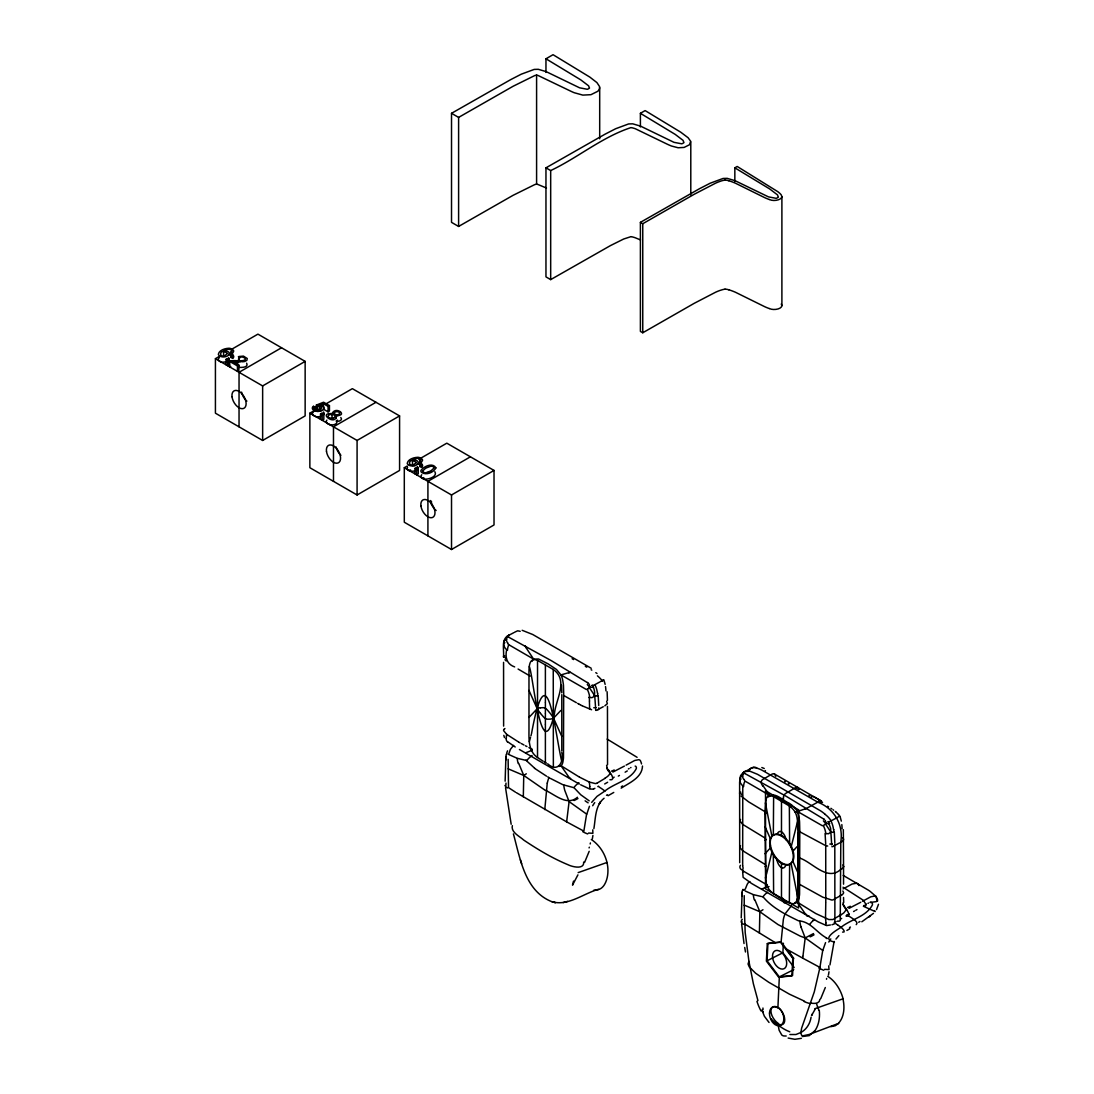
<?xml version="1.0" encoding="UTF-8"?>
<svg xmlns="http://www.w3.org/2000/svg" width="1094" height="1094" viewBox="0 0 1094 1094"><rect width="100%" height="100%" fill="white"/><g stroke="black" fill="none" stroke-linecap="round" stroke-linejoin="round"><path stroke-width="1.5" d="M765.841 881.217L765.062 813.895L765.841 800.261M797.895 831.714L797.895 886.687M843.542 866.708L843.337 829.662M503.623 726.101L503.568 662.362M561.796 750.949L561.796 694.649M545.961 72.423L545.961 58.789L553.044 54.7L589.83 77.1L596.927 82.597L599.58 86.59L599.471 88.942L597.912 91.226L590.951 94.686L582.828 95.11L574.186 92.703A61.455 35.487 0 0 1 571.451 91.513L538.18 75.541A26.516 15.316 0 0 0 537.263 75.24L537.099 75.185A10.639 6.14 0 0 0 536.593 75.048A8.479 4.896 0 0 0 535.841 75.24L535.622 75.308A19.719 11.391 0 0 0 534.501 75.677L513.086 86.276L458.605 117.4L451.521 113.311L451.521 222.355L458.605 226.444L513.086 195.32L534.501 184.722A19.719 11.391 0 0 1 535.472 184.394L535.841 184.284A8.479 4.896 0 0 1 536.593 184.093A10.639 6.14 0 0 1 537.017 184.216L537.263 184.284A26.516 15.316 0 0 1 538.18 184.585L546.48 188.045M739.708 862.687L739.612 782.114L740.611 775.564L743.25 772.514M797.895 887.631L797.129 899.268M825.779 902.276L825.724 845.06M773.335 835.132L773.622 796.692L772.624 796.35A13.224 7.644 60 0 0 767.687 796.295M789.622 864.274L789.348 902.906L790.333 903.247M825.779 903.001L825.532 917.497A36.211 20.909 60 0 0 825.56 918.413L825.956 922.98M561.796 752.44C564.066 762.709 557.516 772.802 547.684 763.831M831.714 844.896L830.606 828.254L828.185 821.553M537.523 757.513C528.73 751.715 528.853 740.214 528.976 730.86L528.976 677.596C529.181 671.292 527.335 656.044 537.523 660.393L537.523 757.513L543.212 761.246M553.359 766.634L553.249 669.473L537.523 660.393M640.4 126.945L640.4 113.311L645.118 110.59L680.741 132.196L688.112 137.748L690.683 141.304L689.521 144.723L684.119 147.43L678.102 147.758L671.497 146.022A60.936 35.186 0 0 1 666.656 143.902L635.436 128.791A40.683 23.48 0 0 0 634.397 128.422L631.484 127.615M769.451 308.576C773.294 310.532 781.526 309.274 781.895 305.705L781.895 196.647C781.677 199.819 773.937 201.734 769.451 199.532M506.262 738.409L506.426 736.535M508.136 759.345L508.532 787.653L515.383 792.097M642.479 766.046C642.178 777.547 629.378 782.825 621.173 788.159M744.221 895.644L744.248 905.381M506.44 736.371L506.604 734.279L503.609 730.628A3.323 2.202 -6.1 0 1 504.006 729.411M518.706 763.352L523.752 775.441L523.315 796.842M754.805 899.651L759.851 911.74L759.4 933.155M778.162 1023.847A10.147 5.511 61.3 0 0 784.74 1019.827A10.147 5.511 61.3 0 0 777.916 1007.41L779.338 976.901L767.072 960.778L767.933 943.315L781.089 941.961L786.531 949.072M544.785 809.601L547.246 783.154M794.162 967.534L782.894 952.765L783.372 943.233M781.089 941.961L783.345 919.466A20.868 12.048 -60 0 1 785.041 913.9L791.55 905.627M829.963 964.922L834.12 941.428M226.089 364.822L226.089 359.365L227.743 358.422L229.384 359.365L227.743 360.323L227.743 365.779L229.384 364.822L228.769 357.656M414.968 473.866L414.968 468.41L416.609 469.367L416.609 474.823L418.264 473.866L418.264 467.876L417.375 466.468M742.635 871.59L743.127 877.361L751.633 883.501L818.312 921.941L826.544 925.565L830.401 924.977M802.996 955.718L805.198 937.927L800.917 926.837M802.928 956.334L802.736 958.166L819.953 967.438L814.292 991.861L801.629 1028.155L800.822 1032.996L801.601 1035.197A13.142 4.923 -42 0 0 802.955 1035.786L808.999 1034.527L838.715 1023.328L835.105 1025.789L830.879 1026.651M589.461 806.292L586.452 815.085L583.854 831.139L566.637 821.867L569.099 801.615L564.832 790.538A22.277 19.268 63.1 0 1 563.807 785.082M783.454 797.294L783.359 799.577L781.485 800.781L781.485 836.076M593.878 828.609C595.656 818.298 595.081 805.43 604.066 798.264M820.664 962.679L822.702 950.686L825.56 942.604M820.582 963.24L819.953 967.438M505.92 756.597L505.127 781.157M878.482 904.3L876.54 909.606M592.36 838.756L592.921 835.46M414.968 468.41L416.609 467.466L418.264 468.41L417.443 469.723M742.129 892.212L741.24 917.866M828.445 975.069L829.006 971.787M573.529 881.094L572.518 885.155L577.919 874.858M826.654 978.474L826.503 979.253M508.614 754.409L510.337 749.458L513.578 745.397M771.899 852.13L766.839 872.875M791.071 847.303L797.553 821.457L797.129 818.326A14.646 8.451 60 0 0 795.242 812.268A13.224 7.644 60 0 0 790.319 806.675M590.404 842.941L590.186 843.98M422.817 470.83L425.347 468.492A31.48 18.174 0 0 1 426.4 467.89L430.762 466.222A2.858 1.641 0 0 1 433.99 468.068L431.433 470.406A31.808 18.366 0 0 1 430.051 471.213L426.209 472.649M531.479 733.869C546.973 648.646 554.234 727.934 561.454 760.303M531.26 734.648L530.946 735.811M530.535 737.315L529.318 741.732M610.042 773.034L610.096 772.815A9.067 7.33 -58.4 0 0 609.495 771.53L608.948 770.723M766.634 873.627L766.429 874.366M766.224 875.118L765.403 878.044M553.249 669.473C568.866 680.236 555.752 699.449 554.439 713.712C541.188 769.561 533.407 675.914 529.318 666.602M589.324 847.207L589.092 847.918M589.187 851.323L584.593 862.414M825.314 987.526L820.719 998.672M506.768 752.891L507.534 750.812M845.73 910.413L843.925 912.752A15.439 7.07 -8.6 0 1 842.065 914.092L840.028 915.295M512.334 825.642C510.775 832.356 519.636 836.254 523.643 840.014C537.701 849.45 552.347 858.243 568.005 864.725C571.806 866.721 584.442 869.99 583.676 862.045M768.508 796.897C774.497 790.976 782.948 800.699 788.897 803.037A36.676 21.183 60 0 1 791.345 804.774L792.22 805.485M786.053 864.916C782.866 872.615 777.424 864.342 776.904 859.624M776.959 834.503C780.063 826.873 785.547 835.119 786.012 839.727M812.363 1014.07L811.529 1015.574L814.989 1009.489M407.597 467.152L407.2 468.082A5.292 3.063 0 0 0 407.693 469.682A5.648 3.268 0 0 0 410.264 471.158A4.827 2.79 0 0 0 411.221 471.35L415.187 470.967M835.98 939.062L838.893 935.616M591.704 802.381L597.051 796.35L604.695 791.181C614.185 783.167 630.199 780.501 636.284 768.658A3.35 1.928 -60 0 0 636.257 767.113L635.97 766.579A4.034 2.338 -60 0 0 635.135 766.101M814.497 1030.999L809.286 1035.608L802.312 1036.538M503.992 729.397L504.936 728.536M560.853 710.457L553.564 718.156A36.28 20.95 60 0 1 550.323 719.127L548.108 719.182A10.161 5.867 60 0 1 545.4 718.594A10.161 5.867 60 0 1 542.802 716.119L540.463 713.397M797.034 846.66L792.603 851.542M528.976 717.445L537.209 708.721A36.663 21.169 60 0 1 540.45 707.736M765.062 853.744L770.381 847.918M421.764 474.714L420.971 475.931A4.485 2.585 0 0 0 421.299 477.531A5.443 3.145 0 0 0 423.857 478.981C427.795 480.006 437.969 476.546 434.851 471.705M744.248 905.928L745.192 932.608L748.925 961.352L748.05 963.992L749.212 966.836L755.557 973.181L768.74 982.262L789.403 994.159L804.555 1001.201M508.505 644.968L507.739 642.971M740.433 865.313C737.93 868.595 744.795 873.436 742.676 865.792M219.443 357.314L218.321 359.037A5.292 3.063 0 0 0 218.814 360.637A5.648 3.268 0 0 0 221.398 362.1A4.827 2.79 0 0 0 222.342 362.305L226.937 361.676M873.477 913.34L861.812 921.791M749.869 881.545C745.807 882.858 746.231 892.348 742.812 889.572M313.636 409.074L313.636 406.353L315.291 407.146L314.416 408.65L315.742 409.949L320.993 409.347L321.54 407.036L316.385 405.067L323.592 402.223L329.444 405.614L329.444 411.057L328.063 411.864L323.359 409.142L323.359 403.686L319.557 405.149L319.557 410.606A5.552 3.2 0 0 1 320.815 410.811M813.115 920.56L814.51 919.439M740.57 819.447L740.187 819.762A3.173 1.832 0 0 0 739.722 820.623L742.484 824.138A44.854 25.9 0 0 0 743.346 824.794L765.062 838.045M231.723 351.01A4.061 2.352 0 0 1 230.93 352.022L230.984 357.492L232.53 358.258L232.53 352.801L233.528 351.653A4.212 2.434 0 0 0 233.364 350.244L230.643 348.535A4.855 2.803 0 0 0 228.988 348.248C225.118 348.371 219.169 350.012 218.349 354.265A5.019 2.899 0 0 0 218.868 355.208L220.496 356.329A4.841 2.79 0 0 0 224.065 356.917L224.762 356.835A6.441 3.72 0 0 0 227.661 355.851L228.947 354.825A4.991 2.872 0 0 0 229.398 353.677L229.234 352.829A4.472 2.585 0 0 0 228.632 352.077L228.003 351.639A4.909 2.831 0 0 0 226.034 350.942A4.472 2.585 0 0 0 224.53 350.832L223.573 350.887L223.573 356.343M420.602 460.054A4.061 2.352 0 0 1 419.809 461.066L419.864 466.536L421.409 467.302L421.409 461.846L422.393 460.711A4.212 2.434 0 0 0 422.243 459.289L419.522 457.593A4.855 2.803 0 0 0 417.867 457.292C413.997 457.415 408.035 459.056 407.228 463.309A5.019 2.899 0 0 0 407.734 464.266L409.361 465.374M740.501 845.676L739.859 847.604L742.484 850.448A44.799 27.09 -2.5 0 0 743.346 851.118L765.294 864.547M767.482 892.294L766.101 893.415A11.378 6.66 -60.8 0 0 763.038 896.752L762.162 896.642M869.224 916.881L870.441 915.965M508.778 644.708L533.585 659.108L538.521 658.985L548.039 663.839L556.449 669.446L560.948 674.902A14.646 8.451 60 0 1 562.836 680.892L563.342 684.065A50.529 29.169 60 0 1 563.478 685.719L563.683 693.569M534.528 768.316L546.549 776.179M841.956 841.518L842.763 840.903A4.991 2.885 0 0 0 843.57 839.194L842.872 837.717M841.956 868.677L842.763 868.062A4.991 2.885 0 0 0 843.57 866.352L842.872 864.875M841.956 894.783L842.763 894.167A4.991 2.885 0 0 0 843.57 892.458L842.872 890.981M762.969 909.729L759.851 911.74L744.248 905.121M526.31 773.8L523.752 775.441L508.149 768.808M507.397 636.038L513.92 632.619M743.482 772.35L744.399 771.872M594.876 788.323L593.55 789.048M858.708 922.256L859.993 921.476M577.441 797.266C567.007 806.456 555.123 794.586 545.031 790.114M813.539 933.565L805.198 937.927L800.247 936.136L778.053 924.594L759.851 911.74M621.351 786.682L622.609 785.943M605.297 778.19L597.078 783.14M597.803 786.6L598.555 786.162M607.635 782.265L604.695 783.96M604.818 705.849L607.334 703.702L606.637 701.227M841.204 914.611L832.972 919.534L828.842 919.548L815.782 913.545L797.047 901.989L795.16 903.07M835.228 922.133L835.994 921.681M451.521 113.311L510.666 79.643L521.264 74.187L534.187 69.414L538.303 69.305L546.097 71.602L579.574 87.807L587.328 89.284A7.289 4.198 0 0 0 589.502 88.067L588.599 85.824L580.805 79.889L545.961 58.789M231.545 349.355L257.924 334.135L305.144 361.389L305.144 415.911L262.642 440.458L215.422 413.19L215.422 358.668L219.826 356.124M631.019 236.632L623.703 238.998L610.479 245.589L550.679 279.613L545.961 276.878L545.961 167.833L605.091 134.165L615.703 128.709L628.626 123.937L632.729 123.827L640.537 126.125L674.013 142.343L681.767 143.806A7.289 4.198 0 0 0 683.941 142.589L683.025 140.347L675.23 134.412L640.4 113.311M545.961 167.833L550.679 170.555C577.919 157.686 602.151 136.996 631.019 127.588M237.466 365.943L238.861 365.136L238.861 370.592L237.466 371.386L237.466 365.943L229.672 361.444L229.672 366.887A3.651 2.106 0 0 1 230.766 366.422M281.527 347.755L239.039 372.302L239.039 426.824M215.422 358.668L262.642 385.922L305.144 361.389M325.985 403.877L352.364 388.657L399.583 415.911L399.583 470.434L357.082 494.98L309.862 467.712L309.862 413.19L317.192 408.965M724.994 289.172A13.921 8.041 0 0 0 720.727 290.238L720.536 290.252A32.218 18.598 0 0 0 719.018 290.799L718.785 290.881A57.845 33.394 0 0 0 715.681 292.18L694.266 303.298L642.752 332.767L640.4 331.4L640.4 222.355L699.531 188.688L710.143 183.231L723.066 178.459L727.168 178.349L734.963 180.647L768.453 196.865L776.207 198.329A7.289 4.198 0 0 0 778.381 197.111L777.465 194.869L769.67 188.934L734.84 167.833L737.192 166.466L777.82 191.682A52.758 30.454 0 0 1 779.01 192.653A25.34 14.632 0 0 1 781.171 194.8L781.882 196.523M640.4 222.355L642.752 223.723L694.266 194.24L715.667 183.136A57.845 33.394 0 0 1 718.785 181.836L719.018 181.754A32.218 18.598 0 0 1 720.536 181.207L720.686 181.153A13.921 8.041 0 0 1 724.994 180.127M323.359 403.686L328.063 406.407L329.444 405.614M320.528 413.888L322.183 412.944L323.824 413.888L323.824 419.344L322.183 420.301L322.183 414.845L320.528 413.888L320.528 419.344M322.183 414.845L323.824 413.888M375.967 402.291L333.479 426.824L333.479 481.346M309.862 413.19L357.082 440.444L399.583 415.911M418.961 459.248L446.803 443.179L494.023 470.434L494.023 524.956L451.521 549.503L404.301 522.235L404.301 467.712L407.228 466.017M416.609 469.367L418.264 468.41M470.406 456.813L427.918 481.346L427.918 535.869M404.301 467.712L451.521 494.98L494.023 470.434M514.686 632.168L517.681 630.8L520.211 631.32M600.483 681.589L603.601 679.661M626.096 765.13L634.711 760.48L638.8 759.674A7.726 4.458 -60 0 1 640.4 760.631L641.371 763.12A11.131 6.427 -60 0 1 641.467 763.927M613.119 777.752L614.185 777.137M625.125 772.186L627.3 770.928M606.473 795.283L607.43 794.723M608.045 795.735L613.761 792.439M750.881 768.426L753.67 767.126L755.899 767.427M767.797 796.5L769.684 795.406L763.092 785.834M765.062 813.895L766.21 813.239M795.16 812.295L805.416 808.808M811.324 805.717L819.844 801.013L822.538 802.476M765.062 840.233L766.361 839.481M797.895 832.862L799.782 831.768L824.302 844.91A44.239 34.776 -34 0 0 825.724 845.457L827.693 846.059M836.568 817.902L839.59 816.151M765.062 866.585L766.279 865.887M797.895 859.187L799.782 858.093C812.295 862.14 827.351 881.914 840.807 869.374M840.807 842.216L840.999 842.093A24.232 13.99 0 0 0 841.956 841.518M767.797 887.275L768.945 886.619M797.895 885.538L799.782 884.458L822.756 897.162L831.85 900.047A3.173 1.86 -2.2 0 0 833.163 899.801L840.807 895.48M782.634 898.16L781.485 898.817L781.485 863.344M862.482 901.278L870.797 896.793L874.899 895.986A7.726 4.458 -60 0 1 876.103 896.547L877.47 899.418A11.131 6.427 -60 0 1 877.566 901.087M840.753 918.946L841.669 918.413M846.277 915.746L847.207 915.213M848.192 914.639L849.217 914.051M853.594 911.521L854.729 910.878M855.85 910.222L856.971 909.579M849.518 927.575L850.421 927.056M846.893 930.461L849.86 928.751M618.315 776.097L619.45 775.455M836.185 818.121L831.002 820.924A17.6 9.682 61.7 0 1 833.505 829.443M839.741 842.831L834.859 845.457L834.845 844.609M843.05 888.902L852.117 884.034L856.575 883.227A8.629 4.978 -60 0 1 857.887 883.884L858.995 885.593M863.59 905.75L864.451 905.258M599.608 682.095L594.917 684.625A17.6 9.682 61.7 0 1 597.42 693.131M603.259 706.738L597.98 709.5M750.005 768.932L745.274 771.475L749.964 771.229L757.527 774.32L820.582 810.845A56.04 32.806 60.7 0 1 823.016 812.568L825.286 814.36M810.285 806.319L806.839 808.179M860.759 902.263L848.958 908.376M624.387 766.115L612.859 772.063M628.353 768.959L629.146 768.508M525.776 752.74L532.258 750.238M863.412 906.379L865.518 905.996L866.352 904.191M239.709 361.758C236.236 351.94 252.564 360.09 241.227 360.774A32.519 18.776 0 0 1 237.056 360.637L237.056 363.386M834.449 942.016C820.787 939.445 835.378 930.844 840.794 927.493C850.27 919.466 866.298 916.813 872.369 904.97A3.35 1.928 -60 0 0 872.356 903.425L871.631 902.536A4.185 2.42 -60 0 0 871.07 902.386L870.168 902.235M505.989 783.113L505.893 785.328M426.742 473.141L428.369 472.362M767.072 960.778L782.894 952.765M793.752 969.599L779.338 976.901L792.562 975.506L793.423 958.029L786.6 949.168L802.736 958.166M831.098 820.883L831.18 820.842A18.297 10.708 60.7 0 0 825.273 814.497M598.719 709.172L598.746 707.873M745.233 771.489L744.481 771.844M594.78 684.68L593.892 685.063A4.732 3.542 43.6 0 1 592.141 685.459L592.1 685.254M830.879 820.992L829.977 821.362A4.732 3.542 43.6 0 1 828.24 821.758M587.628 689.029L586.37 689.507L560.948 674.902L569.318 672.509M238.383 362.182L238.834 356.521L243.442 356.111L247.244 358.517L246.861 360.336L244.7 361.526L235.265 361.704A8.082 4.663 0 0 0 233.063 361.772M763.092 888.437L768.467 886.509M742.293 919.343L741.376 920.259L741.978 921.627M834.079 845.812L834.804 845.484L834.886 920.628L834.189 924.033L831.96 924.758M513.414 833.888C520.224 858.612 524.888 891.268 552.06 901.771C569.003 906.502 584.469 892.485 600.291 888.848C602.097 887.808 603.532 886.208 604.585 884.431C607.389 879.617 608.182 873.887 607.881 868.39C607.074 856.971 600.852 845.894 591.321 839.495M507.151 636.216C501.284 640.592 504.225 650.328 503.513 656.906M593.386 789.116L589.816 789.061L580.627 784.767M597.857 693.322L597.502 696.044M833.642 832.343L833.956 829.635M606.992 862.469L578.165 872.615M598.746 889.6L593.591 890.325M814.702 1008.777L843.091 998.767A28.772 19.131 69 0 0 827.72 976.327M429.245 472.034L430.53 471.705M741.144 779.01L740.31 779.256M504.881 642.752L504.43 642.889M563.15 902.591L567.608 901.36M801.41 1038.315L794.9 1039.3L788.145 1038.069M240.434 361.499L241.131 361.403M870.373 902.441L876.39 901.606A2.256 1.805 -40.6 0 0 877.019 900.759L876.103 896.547L870.072 891.309A119.684 95.766 -40.6 0 0 868.28 890.106L843.214 875.419M317.561 405.942L317.561 411.399M540.463 707.791L542.774 707.681A10.12 5.839 60 0 1 545.373 708.256A10.12 5.839 60 0 1 547.985 710.731L550.309 713.466A36.663 21.169 60 0 1 553.55 718.184L561.796 736.399M415.706 458.509A11.337 6.55 0 0 0 412.52 459.972L412.452 465.388L415.187 465.497M412.452 459.931L413.409 459.877A4.472 2.585 0 0 1 414.913 459.986A4.909 2.831 0 0 1 416.882 460.683L417.511 461.121A4.472 2.585 0 0 1 418.099 461.873L418.277 462.721A4.991 2.872 0 0 1 417.826 463.87L416.541 464.909A6.441 3.72 0 0 1 413.641 465.88L412.93 465.962A4.841 2.79 0 0 1 409.375 465.374M786.203 1036.018L783.783 1035.95A14.072 8.123 -60 0 1 781.759 1034.992L779.174 1030.357A54.194 31.288 -60 0 1 778.203 1023.82M742.607 776.043L740.488 776.918L739.749 780.09L740.488 783.085L742.771 786.012L742.662 865.491M506.522 639.73C502.337 639.443 503.062 647.306 506.672 649.713C504.977 657.289 506.686 664.167 514.659 666.916M856.219 924.635C859.857 921.722 849.341 916.84 847.029 914.816M742.812 889.463L743.551 889.668M237.986 367.269C240.748 367.598 248.994 367.83 246.656 363.181M242.294 361.389L243.224 361.512M631.443 236.66L634.397 237.48A40.683 23.48 0 0 1 635.436 237.849L640.469 239.901M789.882 1034.514L795.94 1034.514L800.822 1032.517A21.415 18.543 85.6 0 0 811.078 1017.229M526.064 760.33L534.665 768.22M525.831 760.289L526.679 760.439M525.311 760.207L517.271 758.32L509.12 754.682M761.41 896.519L753.369 894.632L745.205 890.995M763.01 896.779C772.255 907.911 785.683 914.584 798.483 920.806C810.996 921.599 816.575 932.826 827.037 938.228M573.147 787.475L562.822 784.685L550.214 778.313M573.899 787.598L580.736 794.75L589.174 800.835M837.307 921.203L839.385 921.121A5.073 2.926 60 0 0 840.233 920.286L840.807 841.792C843.515 824.644 834.202 808.507 817.997 802.285L762.08 770.231A55.438 32.013 60 0 0 759.304 768.973L757.321 768.248M846.182 916.088C851.159 916.772 847.823 910.987 846.154 909.237A16.506 13.333 -58.4 0 0 843.925 905.887M810.627 1003.007C813.786 1003.868 819.885 1003.8 819.898 999.314M589.119 697.275C596.367 699.928 595.437 689.329 592.182 685.391M842.571 932.115C846.51 932.744 842.421 928.109 840.985 927.384A31.165 13.825 50.5 0 0 837.566 924.868M522.166 630.308L532.737 634.506L591.266 668.297M609.919 779.749C614.937 780.651 611.997 774.894 610.096 772.815A17.066 12.513 -31.9 0 1 606.979 768.248M336.227 421.026C338.388 422.12 343.325 420.123 340.808 417.47M336.227 418.291C333.779 414.448 344.897 416.595 340.507 411.795C335.024 407.966 329.581 412.862 332.918 419.111M591.594 709.746L582.336 705.862M554.644 902.454L555.437 902.659L552.06 901.771M508.97 637.351L551.54 660.803L587.546 682.711M745.069 773.649L785.875 796.104L823.632 819.009M728.823 180.742L729.684 181.002A34.488 19.911 0 0 1 730.573 181.303L731.23 181.536A64.724 37.36 0 0 1 735.373 183.177L764.528 197.563A41.285 23.836 0 0 0 769.301 199.505M728.823 289.787L729.684 290.06A34.488 19.911 0 0 1 730.573 290.348L731.23 290.58A64.724 37.36 0 0 1 735.373 292.221L764.528 306.607A41.285 23.836 0 0 0 769.301 308.549M410.742 470.16L409.99 469.846M588.545 833.04L592.893 833.286L592.757 829.854M824.63 969.352L829.033 969.558L828.705 965.879M332.918 413.655C316.166 412.26 336.501 426.728 336.227 415.57M773.622 796.692L790.333 806.565M789.348 902.906L780.706 898.379M761.821 767.523L764.255 768.494M579.464 777.123L589.31 782.046L595.273 783.55A3.323 2.12 -8.4 0 0 597.105 783.181M589.31 782.046L589.871 786.668M825.218 820.391L825.177 820.377A3.323 2.133 69.1 0 1 825.491 823.946L830.825 831.987L828.596 833.737L825.081 833.546L825.71 843.857M532.217 749.212L531.479 748.857M230.984 352.036L232.53 352.801M419.864 461.08L421.409 461.846M531.246 748.747L530.549 748.392M767.332 885.046L743.701 871.344M530.098 748.173L528.922 747.585M581.94 705.671L580.353 704.837M526.939 746.559L525.435 745.78M579.943 704.618L579.123 704.18M578.699 703.962L577.646 703.387M523.958 744.987L521.318 743.537M864.192 906.639L875.132 911.548L874.489 910.632M576.347 702.676L563.683 695.456M566.637 821.867L516.368 792.685M579.027 776.863L560.948 765.677L569.468 777.902M579.287 784.029L577.55 783.058M520.115 742.867L518.706 742.074M576.661 782.552L519.418 749.499M546.412 763.106L544.497 761.985M233.077 361.799L238.861 365.136M226.089 359.365L227.743 360.323M813.471 796.514L821.621 801.218M774.265 773.882L821.307 801.04M572.121 658.711L573.584 659.559M585.331 666.342L586.794 667.176M784.63 781.403L785.369 781.827M788.309 783.523L789.048 783.947M795.68 787.776L796.418 788.2M797.882 789.061L798.62 789.485M808.945 795.447L809.683 795.871M811.16 796.719L811.898 797.143M818.503 800.958L819.228 801.382M820.691 802.217L821.43 802.64M765.294 811.857L748.528 801.806L741.062 796.049M530.152 676.092L518.091 669.036M607.129 739.106L637.105 757.321M843.023 887.22L863.057 900.116A18.092 12.294 71 0 1 863.59 900.635L866.024 904.464M518.255 741.8L506.727 734.375M549.243 777.738L547.766 776.89M780.583 898.297L772.624 893.032A13.183 7.617 60 0 1 767.687 887.357A14.837 8.574 60 0 1 765.923 881.244M822.756 950.454L805.198 937.927M586.671 814.141L569.099 801.615M544.347 789.718L523.752 775.441M775.181 942.577L744.631 923.951M591.116 669.706L591.813 670.13M827.556 806.223L828.609 806.852M515.219 746.997L507.835 741.882M834.462 922.816L837.566 924.854M598.965 786.887L601.468 788.542A31.165 13.825 50.5 0 1 604.9 791.044M769.684 795.406L744.932 781.034L743.783 779.188M830.934 808.316L831.891 808.945M595.792 672.646L597.009 673.48M238.383 356.726L239.709 357.67M773.622 893.825L773.335 854.865M835.296 811.461L836.267 812.295M506.235 660.981L504.977 659.737M836.39 812.391L838.455 814.442M842.954 904.724L844.007 905.791M825.478 823.932L825.368 823.823A7.371 4.622 74.5 0 1 823.7 825.259L822.469 825.806L797.047 811.215A14.646 8.451 60 0 1 798.921 817.204L799.441 820.377A50.529 29.169 60 0 1 799.577 822.032L799.782 830.25M595.615 708.146L594.726 695.675L589.283 687.511A7.371 4.622 74.5 0 1 587.601 688.947M769.041 1022.48L764.419 1016.312L761.903 1010.049L763.202 1012.046M838.537 814.538L838.701 814.715A17.08 12.239 76 0 1 839.057 815.139L839.577 815.796M805.567 914.215L797.047 901.989A14.837 8.574 60 0 0 798.921 898.119L799.441 895.521A51.295 29.62 60 0 0 799.577 894.003L799.782 831.002M810.052 923.91L810.093 923.965A11.378 6.468 -59.2 0 1 813.129 920.642M533.585 659.108L525.954 647.566M781.266 304.023L781.895 305.705M792.685 860.964L797.895 872.697M770.367 838.701L765.062 826.722M839.891 816.356L840.206 817.122A17.08 12.239 44 0 1 840.397 817.656L841.313 821.115M603.792 680.044L604.107 680.81A17.08 12.239 44 0 1 604.298 681.343L605.132 684.352M528.976 690.41L537.209 708.721A36.28 20.95 60 0 0 540.45 713.425M799.153 789.253L798.1 787.639A4.991 2.885 -60 0 0 796.227 787.461L795.283 787.844A24.232 13.99 -60 0 0 794.312 788.377L786.189 793.123A5.853 3.378 -60 0 0 784.07 794.996A4.198 2.42 -60 0 0 783.495 797.266M504.484 737.588L503.814 735.359M757.951 1000.654L753.369 983.752L748.925 961.352M520.416 859.802L521.66 863.74M775.837 776.33L774.579 774.06A4.991 2.885 -60 0 0 772.706 773.882L771.762 774.265A24.232 13.99 -60 0 0 770.791 774.798L763.202 779.229A4.718 3.843 54.9 0 0 761.219 781.991M843.31 904.451L842.941 902.947M607.211 768.138L606.609 765.349M511.171 824.261L505.537 787.721M797.553 896.601L791.071 863.193M765.403 802.9L771.885 836.226M818.271 1007.519L818.722 1010.336M744.713 947.459L745.479 951.985M744.016 943.534L741.623 924.047M605.515 686.567L605.693 687.935A57.832 41.039 44.6 0 1 605.83 689.384L605.939 690.875M834.312 832.124L834.845 843.324M598.213 695.825L598.733 705.521M783.454 900.622L783.372 898.776M797.553 821.457L797.895 830.401M561.454 685.159L561.796 692.803M607.129 691.75L607.443 700.379M589.42 701.035L589.625 709.158M843.706 902.605L843.542 897.477M842.106 828.732L841.929 825.683A57.832 41.039 44.6 0 0 841.833 824.602M690.793 141.988L690.793 194.91M607.539 764.679L607.457 706.409M595.628 709.24L595.642 710.102M789.348 805.786L789.622 844.541M563.683 694.321L563.478 757.704A51.295 29.62 60 0 1 563.342 759.209L562.918 761.875A14.837 8.574 60 0 1 561.031 765.8M843.542 866.352L843.542 884.184M734.84 167.833L734.84 181.467M642.752 223.723L642.752 332.767M599.69 87.534L599.69 138.788M550.679 170.555L550.679 279.613M545.386 664.482L545.386 702.403M545.386 702.649L545.386 713.288M545.386 713.548L545.386 724.228M545.386 724.46L545.386 762.504M536.593 75.048L536.593 184.093M458.605 117.4L458.605 226.444M451.521 494.98L451.521 549.503M431.446 501.257L431.446 504.266M357.082 440.444L357.082 494.98M328.063 406.407L328.063 411.864M316.385 405.067L316.385 410.51M315.291 407.146L315.291 411.235M262.642 385.922L262.642 440.458M237.63 361.799L237.63 364.534M784.056 902.495A5.73 3.309 -60 0 1 783.509 900.581M786.053 902.181A5.839 3.364 -60 0 1 784.029 902.646M809.027 915.938A4.786 3.897 65.2 0 1 806.675 915.774M806.866 915.172A6.605 4.732 56.7 0 1 805.758 914.023M823.659 826.244A17.846 11.282 53.6 0 1 825.779 833.806M823.673 818.818A17.066 8.52 53 0 1 824.384 819.433M806.319 808.616A6.003 0.889 -30 0 1 804.924 809.177M829.69 823.44A4.608 3.2 34.5 0 1 823.372 820.815M833.108 809.792A57.832 41.039 75.4 0 1 833.683 810.203M846.045 909.251A17.066 12.663 -39 0 1 843.351 904.423M850.298 906.27A18.83 5.101 -39.2 0 1 847.508 907.487M841.956 868.691A24.232 13.99 0 0 1 840.999 869.251M797.047 899.213A14.837 8.574 60 0 1 795.242 903.193A13.183 7.617 60 0 1 790.319 903.124M834.407 845.936A4.103 1.737 -2 0 1 831.878 846.701M832.288 843.994A8.424 2.708 -6.4 0 1 829.854 844.048M841.956 894.783A24.232 13.99 0 0 1 840.999 895.357M825.738 922.857A3.993 1.573 68.6 0 1 825.765 924.676M797.157 902.194A13.183 7.617 60 0 1 794.791 902.646M846.565 909.196A22.755 10.639 -8.2 0 1 846.441 910.29M867.952 903.357A41.326 23.863 -60 0 1 868.527 903.07M765.923 800.316A14.646 8.451 60 0 1 767.714 796.377M762.778 786.025A11.651 10.735 39.2 0 1 760.973 782.196M743.688 779.27A7.371 5.333 66.5 0 1 742.361 776.056M742.744 776.056A3.323 2.229 66.7 0 1 743.756 773.458M763.079 1009.612A21.524 14.646 -82.9 0 1 762.942 1008.025M761 1010.952A57.38 42.994 -79.7 0 1 756.939 1001.311M779.831 1026.446A49.49 31.398 65.5 0 1 770.887 1018.637M789.772 1031.792A49.49 31.384 65.5 0 1 779.967 1026.377M743.482 924.293A26.639 12.909 0.9 0 1 741.021 921.777M743.291 890.338A24.82 2.174 21.8 0 1 742.881 890.078M742.019 896.273A22.536 15.986 -76.4 0 1 742.347 890.557M754.286 899.788A22.591 20.731 52.9 0 1 753.328 894.796M842.927 998.781A28.389 18.872 69 0 1 838.578 1023.122M828.787 942.043A22.536 9.039 -47.4 0 1 830.811 938.925M827.05 938.666A24.82 4.034 27.9 0 1 826.23 938.16M743.537 871.467A53.661 36.758 -12 0 1 742.539 870.687M743.045 870.81A33.08 18.954 60.4 0 1 742.963 871.836M762.833 888.943A13.155 2.626 -4.8 0 1 761.78 888.67M749.158 770.791A18.201 10.502 60 0 1 751.14 768.002A18.201 10.502 60 0 1 757.185 768.357M739.517 793.191A4.103 2.434 12.5 0 1 740.802 792.152M742.498 795.16A8.424 5.374 21.4 0 1 740.542 793.082M742.976 773.896A17.6 10.516 57.7 0 1 745.137 771.202M823.782 970.255A26.639 14.974 7.6 0 1 818.941 968.081M800.945 926.837A22.277 19.268 63.1 0 1 799.892 921.394M814.045 934.809A22.591 3.624 -38.3 0 1 810.134 936.833M810.271 1003.636A52.02 38.659 -28.1 0 1 804.227 1001.625M778.162 1023.341A10.147 5.429 56.6 0 1 770.928 1011.088A10.147 5.429 56.6 0 1 777.93 1007.889M816.616 1004.032A28.663 18.844 68.1 0 1 817.738 1007.588M792.206 805.594A13.224 7.644 60 0 1 797.157 811.133M765.171 770.6A57.832 41.039 75.4 0 1 765.472 770.737M744.385 773.362A17.066 8.301 54.1 0 1 745.014 773.499M743.578 786.654A17.846 8.984 64.7 0 1 744.782 781.54M819.297 1010.405A31.015 22.044 70.6 0 1 814.606 1031.15M833.532 832.233A5.374 3.542 46.7 0 1 830.838 831.796M793.724 958.344A10.01 6.126 63.1 0 1 789.923 952.559M570.767 778.873A6.605 4.732 56.7 0 1 569.673 777.711M589.146 697.275A42.502 27.172 52.9 0 1 589.543 701.076M587.574 689.945A17.846 11.282 53.6 0 1 589.693 697.507M589.037 683.941A3.323 2.133 69.1 0 1 589.392 687.647M587.574 682.506A17.066 8.52 53 0 1 588.298 683.135M570.22 672.318A6.003 0.889 -30 0 1 568.825 672.865M593.604 687.128A4.608 3.2 34.5 0 1 587.273 684.502M614.213 769.957A18.83 5.101 -39.2 0 1 611.423 771.174M598.322 709.623A4.103 1.737 -2 0 1 595.779 710.403M596.203 707.681A8.424 2.708 -6.4 0 1 593.768 707.75M589.652 786.545A3.993 1.573 68.6 0 1 589.666 788.364M561.058 765.882A13.183 7.617 60 0 1 558.514 766.333M609.645 774.032A16.848 7.726 -8.6 0 1 605.078 778.107M610.356 772.993A21.948 10.174 -9.2 0 1 610.165 774.005M606.76 768.275A39.63 32.382 -54.1 0 1 609.057 770.614M532.094 661.35A14.646 8.451 60 0 1 533.503 658.985M630.595 767.701A41.326 23.863 -60 0 1 630.937 767.523M525.831 647.457A6.003 5.142 46.5 0 1 525.311 645.802M507.589 642.971A7.371 5.333 66.5 0 1 506.262 639.744M506.645 639.758A3.323 2.229 66.7 0 1 507.657 637.146M507.384 787.981A26.639 12.909 0.9 0 1 504.922 785.478M526.952 760.439A11.378 6.66 -60.8 0 1 530.016 757.144L531.383 755.981A33.258 19.569 -61 0 1 532.081 755.475M518.2 763.475A22.591 20.731 52.9 0 1 517.23 758.484M507.206 754.026A24.82 2.174 21.8 0 1 506.782 753.78M505.92 759.961A22.536 15.986 -76.4 0 1 506.262 754.258M547.287 783.14A20.868 12.048 -60 0 1 548.956 777.602M578.917 782.771A33.258 18.83 -59 0 0 578.411 783.126L577.112 784.179A11.378 6.468 -59.2 0 0 573.953 787.598M592.688 805.731A22.536 9.039 -47.4 0 1 594.726 802.613M588.134 802.832A32.41 9.121 25.2 0 1 585.112 800.822M507.534 742.047A3.993 2.68 44.1 0 1 506.221 738.382M503.431 656.879A4.103 2.434 12.5 0 1 504.703 655.839M506.413 658.848A8.424 5.374 21.4 0 1 504.443 656.769M507.11 637.146A17.6 10.516 57.7 0 1 509.052 634.889M587.697 833.943A26.639 14.974 7.6 0 1 582.842 831.768M577.96 798.497A22.591 3.624 -38.3 0 1 574.035 800.521M597.42 675.832A28.813 18.625 71.7 0 1 602.616 681.234M508.286 637.05A17.066 8.301 54.1 0 1 508.915 637.187M507.479 650.342A17.846 8.984 64.7 0 1 508.696 645.228M597.433 695.921A5.374 3.542 46.7 0 1 594.739 695.483M725.035 289.158A7.193 4.157 0 0 1 728.768 289.828M725.035 180.1A7.193 4.157 0 0 1 728.768 180.783M421.846 464.157A4.978 2.872 0 0 1 421.614 467.398M418.441 462.803A5.238 3.022 0 0 1 420.547 463.418M412.52 465.429A11.337 6.55 0 0 1 412.917 465.169M417.361 463.801A4.745 2.735 0 0 1 418.236 463.815M418.236 463.842A2.858 1.655 0 0 1 420.547 465.511M420.602 465.511A4.061 2.352 0 0 1 419.809 466.509M415.761 458.577A4.745 2.735 0 0 1 418.236 458.372M418.236 458.4A2.858 1.655 0 0 1 420.547 460.054M423.925 477.914A2.954 1.709 0 0 1 423.269 477.572M426.236 472.717A2.954 1.709 0 0 1 422.64 470.817M436.15 510.515A10.01 5.785 60 0 1 430.38 500.532M312.884 414.995A5.005 2.885 0 0 1 313.472 411.918M312.98 414.968A6.4 3.692 0 0 0 315.701 416.541A5.21 3.009 0 0 0 318.669 416.841M319.544 405.163A5.552 3.2 0 0 1 322.388 405.915M313.417 406.243A5.429 3.132 0 0 0 314.361 410.592L314.894 410.811A5.279 3.05 0 0 0 318.669 411.412M322.634 405.792A5.661 3.268 0 0 1 323.674 409.265A5.661 3.268 0 0 1 318.655 411.262M323.537 412A5.661 3.268 0 0 1 323.263 415.159M321.075 416.349A5.661 3.268 0 0 1 318.655 416.718M326.997 422.858A4.732 2.735 0 0 1 326.874 420.123M329.581 424.554A6.742 3.884 0 0 1 326.778 422.94M336.446 420.971A4.8 2.776 0 0 1 335.297 424.185A4.8 2.776 0 0 1 329.636 424.513M337.526 420.192A2.708 1.559 0 0 1 336.897 420.233M340.904 455.309A10.01 5.785 60 0 1 336.118 446.981M229.672 361.444A3.651 2.106 0 0 1 230.766 360.979M230.697 360.801A14.619 8.437 0 0 1 237.015 360.774M232.557 354.784A4.978 2.872 0 0 1 232.748 358.353M229.289 353.718A5.238 3.022 0 0 1 230.383 353.909M223.641 350.928A11.337 6.55 0 0 1 226.827 349.465M229.357 354.798A2.858 1.655 0 0 1 231.354 355.673M231.682 356.576A4.061 2.352 0 0 1 230.93 357.464M226.882 349.533A4.745 2.735 0 0 1 229.357 349.328A2.858 1.655 0 0 1 231.668 351.01M246.875 401.142A10.01 5.785 60 0 1 241.61 392.131M435.891 467.89C433.675 472.444 426.428 475.507 421.805 472.553A4.567 2.639 0 0 1 420.958 470.475C423.638 466.331 432.868 462.201 435.891 467.89M227.374 353.471C218.581 362.278 218.376 346.019 227.374 353.471M416.253 462.516C407.392 471.309 407.31 455.063 416.253 462.516M767.291 943.643L766.388 961.12L778.696 977.229L791.892 975.848L792.794 958.358L780.487 942.262L767.291 943.643M600.442 801.929L599.375 803.611L600.442 801.929M798.579 809.847L765.526 790.771L765.526 888.902L798.579 907.993L798.579 809.847M770.08 846.647A16.697 9.641 60 0 0 789.827 864.164A16.697 9.641 60 0 0 784.548 838.305A16.697 9.641 60 0 0 770.08 846.647M769.492 1013.112A10.01 6.66 69 0 0 779.967 1025.57A10.01 6.66 69 0 0 780.528 1009.707A10.01 6.66 69 0 0 769.492 1013.112M772.555 957.318A10.01 6.126 63.1 0 0 783.906 968.778A10.01 6.126 63.1 0 0 782.319 953.134A10.01 6.126 63.1 0 0 772.555 957.318M770.463 845.265A16.697 9.641 60 0 0 789.786 864.137A16.697 9.641 60 0 0 785.916 838.729A16.697 9.641 60 0 0 770.463 845.265M420.916 505.852A10.01 5.785 60 0 0 432.376 517.53A10.01 5.785 60 0 0 430.448 502.433A10.01 5.785 60 0 0 420.916 505.852M335.543 414.558A2.708 1.559 0 0 0 339.66 413.258A2.708 1.559 0 0 0 335.653 411.85A2.708 1.559 0 0 0 335.543 414.558M329.691 418.017A3.446 1.983 0 0 0 334.996 416.458A3.446 1.983 0 0 0 329.978 414.585A3.446 1.983 0 0 0 329.691 418.017M326.477 451.33A10.01 5.785 60 0 0 337.937 463.008A10.01 5.785 60 0 0 336.008 447.897A10.01 5.785 60 0 0 326.477 451.33M232.037 396.807A10.01 5.785 60 0 0 243.497 408.486A10.01 5.785 60 0 0 241.569 393.375A10.01 5.785 60 0 0 232.037 396.807"/></g></svg>
